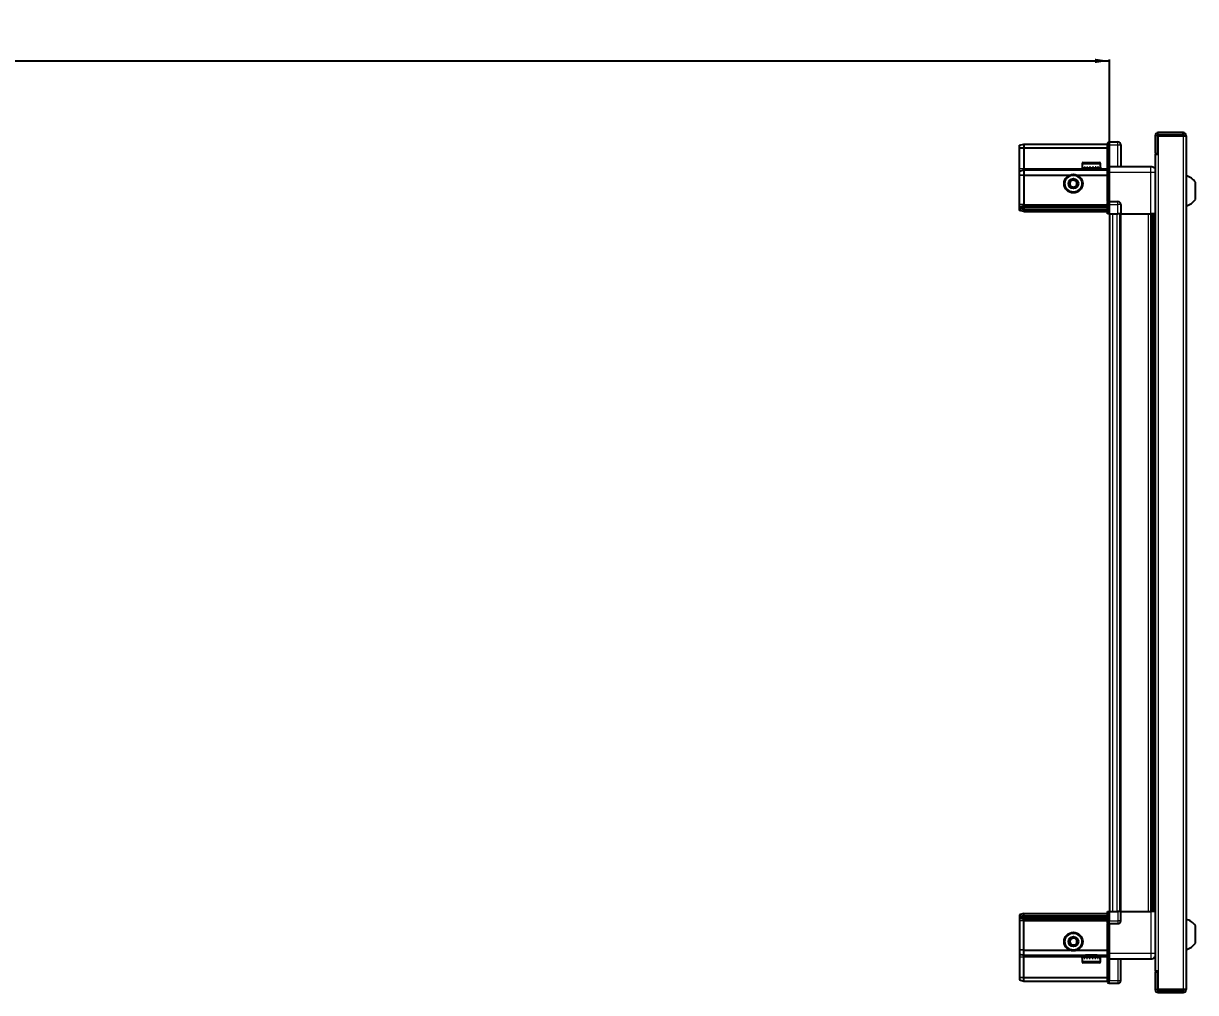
# Model space of a CAD drawing. Header units: millimetres. Extents: x 1021 to 4025, y -1087 to 1584.
# Drawn here: x 2639 to 3455, y 843 to 1518 of the extents above; entities that cross this region are included whole.
import ezdxf

# ---------------------------------------------------------------- set-up
doc = ezdxf.new("R2010")
doc.units = ezdxf.units.MM
doc.layers.add('FORMAT', color=7, linetype='Continuous')
doc.styles.add('SLDTEXTSTYLE0', font='TXT', dxfattribs={"width": 0.75})
doc.dimstyles.new('SLDDIMSTYLE0', dxfattribs={"dimtxt": 20, "dimasz": 10, "dimexe": 0, "dimexo": 0.0625, "dimgap": 5, "dimtad": 2, "dimdec": 1, "dimrnd": 1e-09, "dimzin": 12, "dimdsep": 46, "dimtxsty": 'SLDTEXTSTYLE0', "dimsah": 1, "dimcen": 0.09, "dimadec": 0, "dimazin": 3, "dimtfac": 1, "dimtofl": 0, "dimtmove": 0, "dimatfit": 3, "dimfxl": 0, "dimfrac": 2, "dimtolj": 1, "dimtzin": 12, "dimarcsym": 0})

# ---------------------------------------------------------------- blocks, each defined once
blk = doc.blocks.new('_D_4')
at = {"layer": 'FORMAT'}
for p, q in [((1695.13, 1385.67), (1695.13, 1493.16)), ((1695.13, 1492.16), (3395.13, 1492.16)), ((3395.13, 1385.67), (3395.13, 1493.16))]:
    blk.add_line(p, q, dxfattribs=at)
for points in [[(1695.13, 1492.16), (1705.13, 1490.63), (1705.13, 1493.7)], [(3395.13, 1492.16), (3385.13, 1493.7), (3385.13, 1490.63)]]:
    blk.add_solid(points, dxfattribs=at)
at = {"layer": 'FORMAT', "insert": (2515.58, 1517.95), "char_height": 20, "attachment_point": 1, "style": 'SLDTEXTSTYLE0'}
blk.add_mtext('1700', dxfattribs=at)

msp = doc.modelspace()

# ---------------------------------------------------------------- linework, layer by layer
at = {"color": 7, "linetype": 'Continuous', "lineweight": 25}
for p, q in [((3426.98, 1440.06), (3426.98, 1427.66)), ((3428.48, 1440.06), (3428.48, 1427.66)), ((3428.98, 1427.16), (3428.98, 1440.06)), ((3428.98, 1440.06), (3446.38, 1440.06)), ((3446.38, 1442.16), (3429.08, 1442.16)), ((3446.38, 1440.66), (3429.08, 1440.66)), ((3446.38, 1440.66), (3446.38, 1442.16)), ((3446.38, 1440.06), (3448.48, 1440.06)), ((3448.48, 1440.06), (3448.48, 845.26)), ((3332.48, 1433.36), (3335.48, 1434.16)), ((3332.48, 1431.51), (3332.48, 1433.36)), ((3332.48, 1431.51), (3335.48, 1431.66)), ((3332.48, 1417.16), (3332.48, 1431.51)), ((3335.48, 1434.16), (3335.48, 1431.66)), ((3335.48, 1434.16), (3393.78, 1434.16)), ((3335.48, 1431.66), (3335.48, 1417.16)), ((3335.48, 1431.66), (3393.78, 1431.66)), ((3394.65, 1435.66), (3393.78, 1435.16)), ((3394.65, 1435.66), (3393.78, 1435.16)), ((3393.78, 1435.16), (3393.78, 1433.66)), ((3393.78, 1418.86), (3393.78, 1433.66)), ((3394.98, 1435.66), (3394.65, 1435.66)), ((3394.98, 1435.66), (3394.65, 1435.66)), ((3394.98, 1435.66), (3394.98, 1435.66)), ((3394.98, 1433.66), (3394.98, 1435.66)), ((3394.98, 1435.66), (3400.98, 1435.66)), ((3394.98, 1433.66), (3394.98, 1418.86)), ((3402.98, 1433.66), (3402.98, 1418.66)), ((3376.78, 1421.36), (3388.18, 1421.36)), ((3426.88, 1427.16), (3426.88, 858.16)), ((3426.88, 1427.16), (3428.98, 1427.16)), ((3426.98, 1427.66), (3428.48, 1427.66)), ((3332.48, 1415.36), (3332.48, 1417.16)), ((3332.48, 1415.36), (3335.48, 1416.16)), ((3332.48, 1412.33), (3332.48, 1415.36)), ((3335.48, 1412.66), (3332.48, 1412.33)), ((3335.48, 1417.16), (3335.48, 1416.16)), ((3335.48, 1416.16), (3335.48, 1412.66)), ((3335.48, 1416.16), (3393.78, 1416.16)), ((3335.48, 1412.66), (3335.48, 1392.16)), ((3335.48, 1412.66), (3367.48, 1412.66)), ((3372.48, 1412.66), (3393.78, 1412.66)), ((3375.98, 1420.56), (3375.98, 1417.66)), ((3375.98, 1417.66), (3376.02, 1417.66)), ((3376.14, 1418.16), (3376.02, 1418.16)), ((3376.02, 1418.16), (3376.02, 1417.66)), ((3376.02, 1417.66), (3376.14, 1417.66)), ((3376.14, 1418.16), (3376.14, 1417.66)), ((3376.14, 1417.66), (3376.55, 1417.66)), ((3376.89, 1418.16), (3376.55, 1418.16)), ((3376.55, 1418.16), (3376.55, 1417.66)), ((3376.55, 1417.66), (3376.89, 1417.66)), ((3376.89, 1418.16), (3376.89, 1417.66)), ((3376.89, 1417.66), (3377.66, 1417.66)), ((3378.19, 1418.16), (3377.66, 1418.16)), ((3377.66, 1418.16), (3377.66, 1417.66)), ((3377.66, 1417.66), (3378.19, 1417.66)), ((3378.08, 1417.66), (3378.08, 1417.56)), ((3378.08, 1417.56), (3386.88, 1417.56)), ((3378.19, 1418.16), (3378.19, 1417.66)), ((3378.19, 1417.66), (3379.25, 1417.66)), ((3378.48, 1417.16), (3379.17, 1416.68)), ((3378.48, 1417.16), (3386.48, 1417.16)), ((3379.17, 1416.68), (3378.48, 1416.2)), ((3378.48, 1416.2), (3378.48, 1416.16)), ((3378.48, 1416.2), (3386.48, 1416.2)), ((3379.17, 1416.68), (3385.79, 1416.68)), ((3379.91, 1418.16), (3379.25, 1418.16)), ((3379.25, 1418.16), (3379.25, 1417.66)), ((3379.25, 1417.66), (3379.91, 1417.66)), ((3379.91, 1418.16), (3379.91, 1417.66)), ((3379.91, 1417.66), (3381.15, 1417.66)), ((3381.88, 1418.16), (3381.15, 1418.16)), ((3381.15, 1418.16), (3381.15, 1417.66)), ((3381.15, 1417.66), (3381.58, 1417.66)), ((3381.58, 1418.16), (3381.58, 1417.66)), ((3381.88, 1418.16), (3381.88, 1417.66)), ((3381.88, 1417.66), (3383.18, 1417.66)), ((3383.9, 1418.16), (3383.18, 1418.16)), ((3383.18, 1418.16), (3383.18, 1417.66)), ((3383.45, 1418.16), (3383.45, 1417.66)), ((3383.45, 1417.66), (3383.9, 1417.66)), ((3383.9, 1418.16), (3383.9, 1417.66)), ((3383.9, 1417.66), (3385.14, 1417.66)), ((3385.8, 1418.16), (3385.14, 1418.16)), ((3385.14, 1418.16), (3385.14, 1417.66)), ((3385.14, 1417.66), (3385.8, 1417.66)), ((3385.79, 1416.68), (3386.48, 1417.16)), ((3386.48, 1416.2), (3385.79, 1416.68)), ((3385.8, 1418.16), (3385.8, 1417.66)), ((3385.8, 1417.66), (3386.84, 1417.66)), ((3386.48, 1416.16), (3386.48, 1416.2)), ((3387.36, 1418.16), (3386.84, 1418.16)), ((3386.84, 1418.16), (3386.84, 1417.66)), ((3386.84, 1417.66), (3387.36, 1417.66)), ((3386.88, 1417.56), (3386.88, 1417.66)), ((3387.36, 1418.16), (3387.36, 1417.66)), ((3387.36, 1417.66), (3388.12, 1417.66)), ((3388.45, 1418.16), (3388.12, 1418.16)), ((3388.12, 1418.16), (3388.12, 1417.66)), ((3388.12, 1417.66), (3388.45, 1417.66)), ((3388.45, 1418.16), (3388.45, 1417.66)), ((3388.45, 1417.66), (3388.84, 1417.66)), ((3388.95, 1418.16), (3388.84, 1418.16)), ((3388.84, 1418.16), (3388.84, 1417.66)), ((3388.84, 1417.66), (3388.95, 1417.66)), ((3388.95, 1418.16), (3388.95, 1417.66)), ((3388.95, 1417.66), (3388.98, 1417.66)), ((3388.98, 1417.66), (3388.98, 1420.56)), ((3393.78, 1418.66), (3393.78, 1418.86)), ((3394.98, 1418.66), (3393.78, 1418.66)), ((3393.78, 1414.66), (3393.78, 1418.66)), ((3393.78, 1394.36), (3393.78, 1414.66)), ((3394.98, 1418.86), (3394.98, 1418.66)), ((3394.98, 1418.66), (3394.98, 1414.66)), ((3394.98, 1418.66), (3423.98, 1418.66)), ((3394.98, 1414.66), (3394.98, 1394.36)), ((3332.48, 1392.16), (3332.48, 1412.33)), ((3455.08, 1395.66), (3455.08, 1407.66)), ((3332.48, 1390.36), (3332.48, 1392.16)), ((3335.48, 1391.16), (3332.48, 1390.36)), ((3332.48, 1389.62), (3332.48, 1390.36)), ((3335.48, 1390.16), (3332.48, 1389.62)), ((3332.48, 1389.12), (3332.48, 1389.62)), ((3335.48, 1388.66), (3332.48, 1389.12)), ((3332.48, 1387.97), (3332.48, 1389.12)), ((3335.48, 1392.16), (3335.48, 1391.16)), ((3335.48, 1391.16), (3335.48, 1390.16)), ((3335.48, 1391.16), (3393.78, 1391.16)), ((3335.48, 1390.16), (3335.48, 1388.66)), ((3335.48, 1390.16), (3393.78, 1390.16)), ((3335.48, 1388.66), (3335.48, 1387.16)), ((3335.48, 1388.66), (3393.78, 1388.66)), ((3393.78, 1394.16), (3393.78, 1394.36)), ((3394.98, 1394.16), (3393.78, 1394.16)), ((3393.78, 1394.16), (3393.78, 1393.49)), ((3393.78, 1385.66), (3393.78, 1393.49)), ((3394.65, 1392.16), (3394.65, 1385.66)), ((3394.98, 1394.36), (3394.98, 1394.16)), ((3394.98, 1392.16), (3394.98, 1394.16)), ((3394.98, 1392.16), (3394.98, 1394.16)), ((3394.98, 1394.16), (3400.98, 1394.16)), ((3394.98, 1392.16), (3394.98, 1385.66)), ((3402.98, 1392.16), (3402.98, 1385.66)), ((3335.48, 1387.16), (3332.48, 1387.97)), ((3335.48, 1387.16), (3393.78, 1387.16)), ((3394.65, 1385.66), (3393.78, 1385.66)), ((3394.98, 1385.66), (3394.65, 1385.66)), ((3394.98, 1385.66), (3400.98, 1385.66)), ((3395.13, 1385.66), (3395.13, 899.66)), ((3402.98, 1385.66), (3400.98, 1385.66)), ((3402.33, 1385.66), (3402.33, 899.66)), ((3402.98, 1385.66), (3423.98, 1385.66)), ((3425.01, 899.66), (3425.01, 1385.66)), ((3425.04, 899.66), (3425.04, 1385.66)), ((3426.83, 1385.66), (3426.83, 899.66)), ((3393.78, 891.84), (3393.78, 899.66)), ((3393.78, 899.66), (3394.65, 899.66)), ((3394.65, 899.66), (3394.65, 899.66)), ((3394.65, 899.66), (3394.65, 893.16)), ((3394.98, 899.66), (3394.65, 899.66)), ((3394.98, 899.66), (3394.98, 893.16)), ((3394.98, 899.66), (3394.98, 899.66)), ((3394.98, 899.66), (3394.98, 893.16)), ((3394.98, 899.66), (3400.98, 899.66)), ((3402.98, 899.66), (3400.98, 899.66)), ((3402.98, 893.16), (3402.98, 899.66)), ((3402.98, 899.66), (3423.98, 899.66)), ((3335.48, 898.16), (3332.48, 897.36)), ((3332.48, 897.36), (3332.48, 896.21)), ((3335.48, 896.66), (3332.48, 896.21)), ((3332.48, 896.21), (3332.48, 895.71)), ((3335.48, 895.16), (3332.48, 895.71)), ((3332.48, 895.71), (3332.48, 894.97)), ((3335.48, 894.16), (3332.48, 894.97)), ((3332.48, 894.97), (3332.48, 893.16)), ((3332.48, 893.16), (3332.48, 873)), ((3335.48, 896.66), (3335.48, 898.16)), ((3335.48, 898.16), (3393.78, 898.16)), ((3335.48, 896.66), (3393.78, 896.66)), ((3335.48, 895.16), (3335.48, 896.66)), ((3335.48, 895.16), (3393.78, 895.16)), ((3335.48, 894.16), (3335.48, 895.16)), ((3335.48, 894.16), (3393.78, 894.16)), ((3335.48, 893.16), (3335.48, 894.16)), ((3335.48, 872.66), (3335.48, 893.16)), ((3393.78, 891.84), (3393.78, 891.16)), ((3394.98, 891.16), (3393.78, 891.16)), ((3393.78, 890.96), (3393.78, 891.16)), ((3393.78, 870.66), (3393.78, 890.96)), ((3394.98, 891.16), (3394.98, 893.16)), ((3394.98, 891.16), (3394.98, 890.96)), ((3394.98, 891.16), (3400.98, 891.16)), ((3394.98, 890.96), (3394.98, 870.66)), ((3455.08, 877.66), (3455.08, 889.66)), ((3335.48, 872.66), (3332.48, 873)), ((3332.48, 873), (3332.48, 869.97)), ((3332.48, 869.97), (3335.48, 869.16)), ((3332.48, 869.97), (3332.48, 868.16)), ((3332.48, 868.16), (3332.48, 853.82)), ((3335.48, 872.66), (3367.48, 872.66)), ((3335.48, 869.16), (3335.48, 872.66)), ((3335.48, 869.16), (3393.78, 869.16)), ((3335.48, 868.16), (3335.48, 869.16)), ((3335.48, 853.66), (3335.48, 868.16)), ((3372.48, 872.66), (3393.78, 872.66)), ((3375.98, 867.66), (3375.98, 864.76)), ((3376, 867.66), (3375.98, 867.66)), ((3376, 867.16), (3376, 867.66)), ((3376.1, 867.66), (3376, 867.66)), ((3376, 867.16), (3376.1, 867.16)), ((3376.1, 867.16), (3376.1, 867.66)), ((3376.47, 867.66), (3376.1, 867.66)), ((3376.47, 867.16), (3376.47, 867.66)), ((3376.79, 867.66), (3376.47, 867.66)), ((3376.47, 867.16), (3376.79, 867.16)), ((3376.79, 867.16), (3376.79, 867.66)), ((3377.53, 867.66), (3376.79, 867.66)), ((3377.53, 867.16), (3377.53, 867.66)), ((3378.04, 867.66), (3377.53, 867.66)), ((3377.53, 867.16), (3378.04, 867.16)), ((3378.04, 867.16), (3378.04, 867.66)), ((3379.07, 867.66), (3378.04, 867.66)), ((3378.08, 867.76), (3378.08, 867.66)), ((3386.88, 867.76), (3378.08, 867.76)), ((3378.48, 869.16), (3378.48, 869.13)), ((3378.48, 869.13), (3379.17, 868.65)), ((3386.48, 869.13), (3378.48, 869.13)), ((3379.17, 868.65), (3378.48, 868.16)), ((3386.48, 868.16), (3378.48, 868.16)), ((3379.07, 867.16), (3379.07, 867.66)), ((3379.72, 867.66), (3379.07, 867.66)), ((3379.07, 867.16), (3379.72, 867.16)), ((3385.79, 868.65), (3379.17, 868.65)), ((3379.72, 867.16), (3379.72, 867.66)), ((3380.95, 867.66), (3379.72, 867.66)), ((3380.95, 867.16), (3380.95, 867.66)), ((3381.44, 867.66), (3380.95, 867.66)), ((3380.95, 867.16), (3381.68, 867.16)), ((3381.44, 867.16), (3381.44, 867.66)), ((3381.68, 867.16), (3381.68, 867.66)), ((3382.98, 867.66), (3381.68, 867.66)), ((3382.98, 867.16), (3382.98, 867.66)), ((3382.98, 867.16), (3383.71, 867.16)), ((3383.31, 867.16), (3383.31, 867.66)), ((3383.71, 867.66), (3383.31, 867.66)), ((3383.71, 867.16), (3383.71, 867.66)), ((3384.95, 867.66), (3383.71, 867.66)), ((3384.95, 867.16), (3384.95, 867.66)), ((3385.62, 867.66), (3384.95, 867.66)), ((3384.95, 867.16), (3385.62, 867.16)), ((3385.62, 867.16), (3385.62, 867.66)), ((3386.69, 867.66), (3385.62, 867.66)), ((3385.79, 868.65), (3386.48, 869.13)), ((3386.48, 868.16), (3385.79, 868.65)), ((3386.48, 869.13), (3386.48, 869.16)), ((3386.69, 867.16), (3386.69, 867.66)), ((3387.23, 867.66), (3386.69, 867.66)), ((3386.69, 867.16), (3387.23, 867.16)), ((3386.88, 867.66), (3386.88, 867.76)), ((3387.23, 867.16), (3387.23, 867.66)), ((3388.02, 867.66), (3387.23, 867.66)), ((3388.02, 867.16), (3388.02, 867.66)), ((3388.37, 867.66), (3388.02, 867.66)), ((3388.02, 867.16), (3388.37, 867.16)), ((3388.37, 867.16), (3388.37, 867.66)), ((3388.8, 867.66), (3388.37, 867.66)), ((3388.8, 867.16), (3388.8, 867.66)), ((3388.93, 867.66), (3388.8, 867.66)), ((3388.8, 867.16), (3388.93, 867.16)), ((3388.93, 867.16), (3388.93, 867.66)), ((3388.98, 867.66), (3388.93, 867.66)), ((3388.98, 864.76), (3388.98, 867.66)), ((3393.78, 866.66), (3393.78, 870.66)), ((3394.98, 866.66), (3393.78, 866.66)), ((3393.78, 866.46), (3393.78, 866.66)), ((3393.78, 851.66), (3393.78, 866.46)), ((3394.98, 870.66), (3394.98, 866.66)), ((3394.98, 866.66), (3394.98, 866.46)), ((3394.98, 866.66), (3423.98, 866.66)), ((3394.98, 866.46), (3394.98, 851.66)), ((3394.98, 866.46), (3394.98, 851.66)), ((3402.98, 851.66), (3402.98, 866.66)), ((3388.18, 863.96), (3376.78, 863.96)), ((3428.98, 858.16), (3426.88, 858.16)), ((3426.98, 857.66), (3428.48, 857.66)), ((3426.98, 857.66), (3426.98, 845.26)), ((3428.48, 857.66), (3428.48, 845.26)), ((3428.98, 845.26), (3428.98, 858.16)), ((3332.48, 853.82), (3335.48, 853.66)), ((3332.48, 853.82), (3332.48, 851.97)), ((3332.48, 851.97), (3335.48, 851.16)), ((3335.48, 853.66), (3393.78, 853.66)), ((3335.48, 851.16), (3335.48, 853.66)), ((3335.48, 851.16), (3393.78, 851.16)), ((3393.78, 851.66), (3393.78, 850.16)), ((3393.78, 850.16), (3394.65, 849.66)), ((3394.98, 849.66), (3394.65, 849.66)), ((3394.98, 849.66), (3394.98, 851.66)), ((3394.98, 849.66), (3400.98, 849.66)), ((3446.38, 845.26), (3428.98, 845.26)), ((3429.08, 844.66), (3446.38, 844.66)), ((3429.08, 843.16), (3446.38, 843.16)), ((3448.48, 845.26), (3446.38, 845.26)), ((3446.38, 844.66), (3446.38, 843.16))]:
    msp.add_line(p, q, dxfattribs=at)
at = {"color": 8, "linetype": 'Continuous', "lineweight": 18}
for p, q in [((3428.48, 1440.06), (3426.98, 1440.06)), ((3429.08, 1440.66), (3429.08, 1442.16)), ((3446.38, 1440.06), (3446.38, 845.26)), ((3394.98, 1433.66), (3393.78, 1433.66)), ((3394.98, 1433.66), (3400.98, 1433.66)), ((3400.98, 1433.66), (3400.98, 1435.66)), ((3400.98, 1433.66), (3402.98, 1433.66)), ((3400.98, 1418.66), (3400.98, 1433.66)), ((3428.98, 1427.16), (3428.98, 858.16)), ((3332.48, 1417.16), (3335.48, 1417.16)), ((3335.48, 1417.16), (3378.48, 1417.16)), ((3375.98, 1420.56), (3388.98, 1420.56)), ((3386.48, 1417.16), (3393.78, 1417.16)), ((3393.78, 1418.86), (3394.98, 1418.86)), ((3394.98, 1414.66), (3393.78, 1414.66)), ((3394.98, 1414.66), (3423.98, 1414.66)), ((3423.98, 1385.66), (3423.98, 1414.66)), ((3335.48, 1392.16), (3332.48, 1392.16)), ((3335.48, 1392.16), (3393.78, 1392.16)), ((3393.78, 1394.36), (3394.98, 1394.36)), ((3394.98, 1392.16), (3394.65, 1392.16)), ((3394.98, 1392.16), (3400.98, 1392.16)), ((3400.98, 1392.16), (3400.98, 1394.16)), ((3400.98, 1385.66), (3400.98, 1392.16)), ((3402.98, 1392.16), (3400.98, 1392.16)), ((3397.13, 1385.66), (3397.13, 899.66)), ((3400.33, 1385.66), (3400.33, 899.66)), ((3402.98, 1385.66), (3402.98, 899.66)), ((3422.39, 899.66), (3422.39, 1385.66)), ((3423.8, 1385.66), (3423.8, 899.66)), ((3426.25, 899.66), (3426.25, 1385.66)), ((3394.98, 899.66), (3394.65, 899.66)), ((3400.98, 899.66), (3400.98, 893.16)), ((3423.98, 899.66), (3423.98, 870.66)), ((3335.48, 893.16), (3332.48, 893.16)), ((3335.48, 893.16), (3393.78, 893.16)), ((3394.98, 890.96), (3393.78, 890.96)), ((3394.98, 893.16), (3394.65, 893.16)), ((3394.98, 893.16), (3400.98, 893.16)), ((3402.98, 893.16), (3400.98, 893.16)), ((3400.98, 893.16), (3400.98, 891.16)), ((3332.48, 868.16), (3335.48, 868.16)), ((3335.48, 868.16), (3378.48, 868.16)), ((3386.48, 868.16), (3393.78, 868.16)), ((3394.98, 870.66), (3393.78, 870.66)), ((3394.98, 866.46), (3393.78, 866.46)), ((3394.98, 870.66), (3423.98, 870.66)), ((3400.98, 866.66), (3400.98, 851.66)), ((3388.98, 864.76), (3375.98, 864.76)), ((3394.98, 851.66), (3393.78, 851.66)), ((3394.98, 851.66), (3400.98, 851.66)), ((3400.98, 851.66), (3402.98, 851.66)), ((3400.98, 851.66), (3400.98, 849.66)), ((3428.48, 845.26), (3426.98, 845.26)), ((3429.08, 844.66), (3429.08, 843.16))]:
    msp.add_line(p, q, dxfattribs=at)
at = {"color": 7, "linetype": 'Continuous', "lineweight": 25}
for centre, radius in [((3369.98, 1406.66), 6.5), ((3369.98, 1406.66), 3.46), ((3369.98, 878.66), 6.5), ((3369.98, 878.66), 3.46)]:
    msp.add_circle(centre, radius, dxfattribs=at)
at = {"color": 8, "linetype": 'Continuous', "lineweight": 18}
for centre in [(3369.98, 1406.66), (3369.98, 878.66)]:
    msp.add_circle(centre, 5.7, dxfattribs=at)
at = {"color": 7, "linetype": 'Continuous', "lineweight": 25}
for centre, radius, start, end in [((3429.08, 1440.06), 2.1, 90, 180), ((3429.08, 1440.06), 0.6, 90, 180), ((3446.38, 1440.06), 2.1, 0, 90), ((3446.38, 1440.06), 0.6, 0, 90), ((3400.98, 1433.66), 2, 360, 90), ((3376.78, 1420.56), 0.8, 90, 180), ((3388.18, 1420.56), 0.8, 0, 90), ((3378.08, 1417.16), 0.4, 0, 90), ((3386.88, 1417.16), 0.4, 90, 180), ((3369.98, 1406.66), 2.5, 120.74103, 180.74103), ((3369.98, 1406.66), 2.5, 180.74103, 240.74103), ((3369.98, 1406.66), 2.5, 60.74103, 120.74103), ((3369.98, 1406.66), 2.5, 240.74103, 300.74103), ((3369.98, 1406.66), 2.5, 0.74103, 60.74103), ((3369.98, 1406.66), 2.5, 300.74103, 0.74103), ((3445.46, 1400.64), 11.91, 36.1266, 75.29965), ((3400.98, 1392.16), 2, 0, 90), ((3445.46, 1402.69), 11.91, 284.70035, 323.8734), ((3400.98, 893.16), 2, 270, 0), ((3445.46, 882.64), 11.91, 36.1266, 75.29965), ((3369.98, 878.66), 2.5, 155.91157, 215.91157), ((3369.98, 878.66), 2.5, 95.91157, 155.91157), ((3369.98, 878.66), 2.5, 215.91157, 275.91157), ((3369.98, 878.66), 2.5, 35.91157, 95.91157), ((3369.98, 878.66), 2.5, 275.91157, 335.91157), ((3369.98, 878.66), 2.5, 335.91157, 35.91157), ((3445.46, 884.69), 11.91, 284.70035, 323.8734), ((3378.08, 868.16), 0.4, 270, 360), ((3386.88, 868.16), 0.4, 180, 270), ((3376.78, 864.76), 0.8, 180, 270), ((3388.18, 864.76), 0.8, 270, 360), ((3400.98, 851.66), 2, 270, 0), ((3429.08, 845.26), 2.1, 180, 270), ((3429.08, 845.26), 0.6, 180, 270), ((3446.38, 845.26), 2.1, 270, 0), ((3446.38, 845.26), 0.6, 270, 0)]:
    msp.add_arc(centre, radius, start, end, dxfattribs=at)
for centre, start_param, end_param in [((3391.19, 1392.16), 0, 0.722734), ((3391.19, 893.16), 5.560451, 6.283185)]:
    msp.add_ellipse(centre, major_axis=(3.46, 0), ratio=0.57735, start_param=start_param, end_param=end_param, dxfattribs=at)
for points, knots in [([(3423.98, 1418.66), (3424.42, 1418.62), (3425.1, 1418.55), (3425.91, 1418.11), (3426.47, 1417.67), (3426.75, 1417.3), (3426.88, 1417.12)], [0, 0, 0, 0, 0.384298, 0.591173, 0.802437, 1, 1, 1, 1]), ([(3367.46, 1408.07), (3367.91, 1408.34), (3368.74, 1408.83), (3369.56, 1409.32), (3369.95, 1409.55)], [0, 0, 0, 0, 0.534686, 1, 1, 1, 1]), ([(3367.5, 1405.19), (3367.5, 1405.31), (3367.49, 1405.91), (3367.48, 1406.91), (3367.47, 1407.73), (3367.46, 1408.07)], [0, 0, 0, 0, 0.133125, 0.637099, 1, 1, 1, 1]), ([(3370.02, 1403.78), (3369.57, 1404.03), (3368.73, 1404.5), (3367.89, 1404.97), (3367.5, 1405.19)], [0, 0, 0, 0, 0.534686, 1, 1, 1, 1]), ([(3369.95, 1409.55), (3370.4, 1409.3), (3371.24, 1408.83), (3372.07, 1408.36), (3372.46, 1408.14)], [0, 0, 0, 0, 0.534686, 1, 1, 1, 1]), ([(3372.5, 1405.25), (3372.06, 1404.99), (3371.23, 1404.5), (3370.4, 1404.01), (3370.02, 1403.78)], [0, 0, 0, 0, 0.534686, 1, 1, 1, 1]), ([(3372.46, 1408.14), (3372.47, 1407.8), (3372.48, 1406.97), (3372.49, 1405.98), (3372.5, 1405.38), (3372.5, 1405.25)], [0, 0, 0, 0, 0.362901, 0.866875, 1, 1, 1, 1]), ([(3426.83, 1385.66), (3426.8, 1385.66), (3426.58, 1385.66), (3425.86, 1385.66), (3424.89, 1385.66), (3424.24, 1385.66), (3423.98, 1385.66)], [0, 0, 0, 0, 0.0717073, 0.4209791, 0.7702508, 1, 1, 1, 1]), ([(3426.83, 899.66), (3426.8, 899.66), (3426.58, 899.66), (3425.86, 899.66), (3424.89, 899.66), (3424.24, 899.66), (3423.98, 899.66)], [0, 0, 0, 0, 0.071707, 0.420979, 0.770251, 1, 1, 1, 1]), ([(3367.11, 878.37), (3367.32, 878.84), (3367.72, 879.72), (3368.11, 880.59), (3368.29, 881)], [0, 0, 0, 0, 0.5346859, 1, 1, 1, 1]), ([(3368.81, 876.03), (3368.5, 876.45), (3367.94, 877.23), (3367.37, 878.01), (3367.11, 878.37)], [0, 0, 0, 0, 0.534686, 1, 1, 1, 1]), ([(3368.29, 881), (3368.63, 881.04), (3369.45, 881.12), (3370.44, 881.22), (3371.04, 881.29), (3371.16, 881.3)], [0, 0, 0, 0, 0.362901, 0.866875, 1, 1, 1, 1]), ([(3371.68, 876.33), (3371.55, 876.31), (3370.96, 876.25), (3369.97, 876.15), (3369.15, 876.06), (3368.81, 876.03)], [0, 0, 0, 0, 0.1331247, 0.6370994, 1, 1, 1, 1]), ([(3371.16, 881.3), (3371.46, 880.88), (3372.03, 880.1), (3372.59, 879.32), (3372.85, 878.96)], [0, 0, 0, 0, 0.534686, 1, 1, 1, 1]), ([(3372.85, 878.96), (3372.64, 878.49), (3372.25, 877.61), (3371.86, 876.73), (3371.68, 876.33)], [0, 0, 0, 0, 0.534686, 1, 1, 1, 1]), ([(3423.98, 866.66), (3424.42, 866.71), (3425.1, 866.78), (3425.91, 867.22), (3426.47, 867.66), (3426.75, 868.03), (3426.88, 868.21)], [0, 0, 0, 0, 0.384298, 0.591173, 0.802437, 1, 1, 1, 1])]:
    msp.add_open_spline(points, degree=3, knots=knots, dxfattribs=at)
at = {"color": 8, "linetype": 'Continuous', "lineweight": 18}
for points in [[(3423.98, 1414.66), (3423.98, 1415.19), (3423.98, 1416.24), (3423.98, 1417.56), (3423.98, 1418.48), (3423.98, 1418.6), (3423.98, 1418.66)], [(3423.98, 870.66), (3423.98, 870.14), (3423.98, 869.09), (3423.98, 867.77), (3423.98, 866.84), (3423.98, 866.72), (3423.98, 866.66)]]:
    msp.add_open_spline(points, degree=3, dxfattribs=at)
for points in [[(3423.98, 1414.66), (3424.42, 1414.66), (3425.1, 1414.66), (3425.91, 1414.66), (3426.47, 1414.66), (3426.75, 1414.66), (3426.88, 1414.66)], [(3423.98, 870.66), (3424.42, 870.66), (3425.1, 870.66), (3425.91, 870.66), (3426.47, 870.66), (3426.75, 870.66), (3426.88, 870.66)]]:
    msp.add_open_spline(points, degree=3, knots=[0, 0, 0, 0, 0.384298, 0.591173, 0.802437, 1, 1, 1, 1], dxfattribs=at)

# ---------------------------------------------------------------- dimensions: what is measured, and where the dimension line sits
at = {"layer": 'FORMAT'}
dim = msp.add_linear_dim(base=(3395.13, 1492.16), p1=(1695.13, 1385.66), p2=(3395.13, 1385.66), angle=0, dimstyle='SLDDIMSTYLE0', dxfattribs=at)
dim.commit()
dim.dimension.update_dxf_attribs({"geometry": '_D_4', "text_midpoint": (2545.13, 1492.16), "dimtype": 160})

doc.saveas('drawing.dxf')
